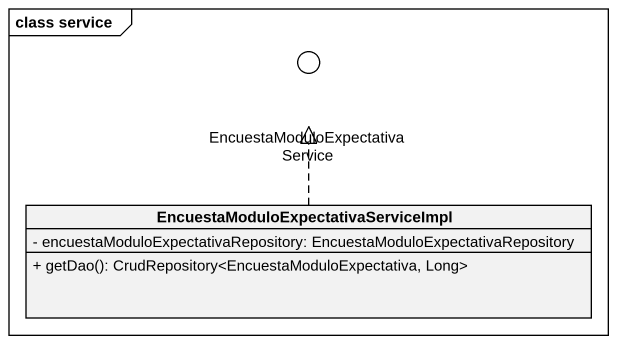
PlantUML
@startuml
mainframe class service
allowmixing
hide circle
hide empty members
skinparam classAttributeIconSize 0
() "EncuestaModuloExpectativaService" as EncuestaModuloExpectativaSer
class "EncuestaModuloExpectativaServiceImpl" as EncuestaModuloExpectativaSer_2 {
  - encuestaModuloExpectativaRepository: EncuestaModuloExpectativaRepository
  + getDao(): CrudRepository<EncuestaModuloExpectativa, Long>
}
EncuestaModuloExpectativaSer_2 .up.|> EncuestaModuloExpectativaSer
@enduml
